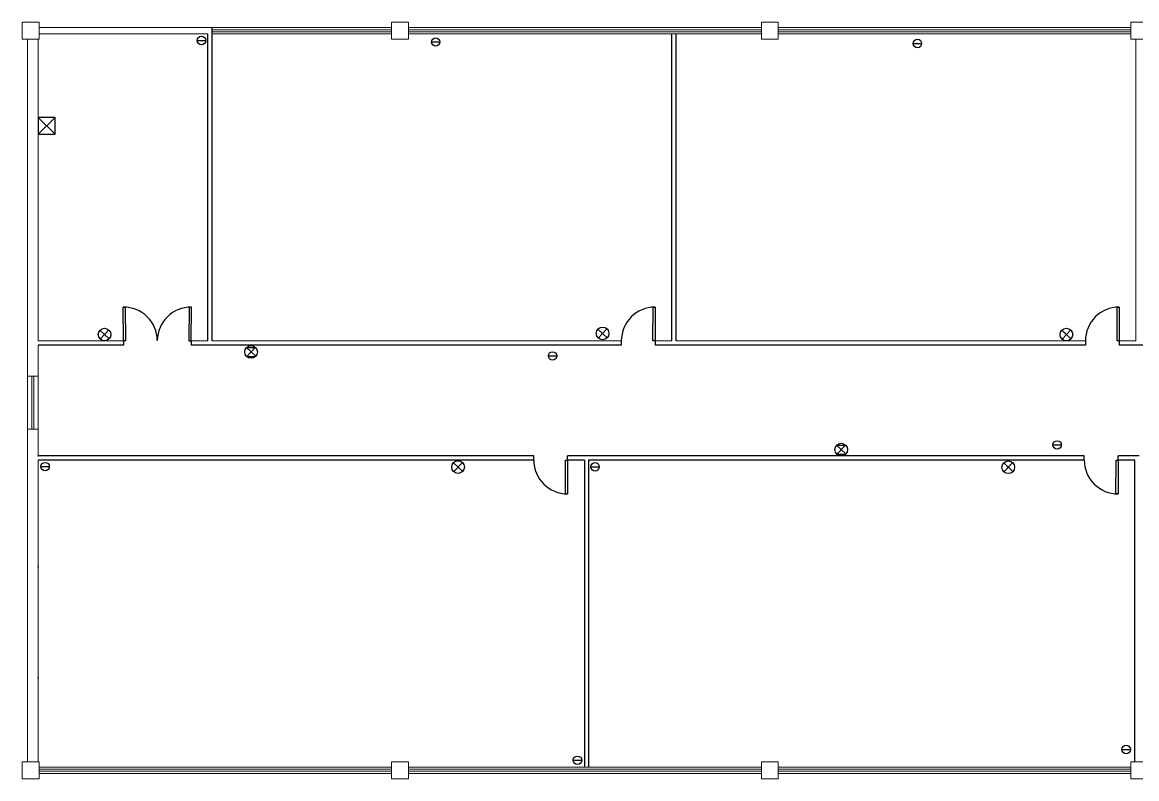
# Model space of a CAD drawing. Header units: millimetres. Extents: x 10.1 to 89.3, y 2.6 to 32.6.
# Drawn here: x 10.07 to 36.48, y 9.77 to 27.71 of the extents above; entities that cross this region are included whole.
import ezdxf

# ---------------------------------------------------------------- set-up
doc = ezdxf.new("R2010")
doc.units = ezdxf.units.MM
doc.layers.add('Detectores', color=102, linetype='Continuous')
doc.layers.add('Incendio', color=10, linetype='Continuous')

msp = doc.modelspace()

# ---------------------------------------------------------------- linework, layer by layer
for p, q in [((14.567, 27.434), (14.567, 27.584)), ((14.467, 20.156), (14.467, 27.434)), ((14.567, 20.156), (14.567, 27.434)), ((25.467, 20.156), (25.467, 27.434)), ((25.567, 20.156), (25.567, 27.434)), ((10.442, 25.055), (10.842, 25.455)), ((10.442, 25.455), (10.842, 25.055)), ((12.467, 20.156), (12.467, 20.056)), ((14.067, 20.156), (14.067, 20.056)), ((24.267, 20.156), (24.267, 20.056)), ((25.067, 20.156), (25.067, 20.056)), ((35.268, 20.156), (35.268, 20.056)), ((36.068, 20.156), (36.068, 20.056)), ((36.468, 20.156), (36.468, 20.156)), ((12.467, 20.056), (10.442, 20.056)), ((24.267, 20.056), (14.067, 20.056)), ((35.268, 20.056), (25.067, 20.056)), ((43.107, 20.056), (36.068, 20.056)), ((22.192, 17.426), (10.442, 17.426)), ((22.192, 17.326), (10.442, 17.326)), ((22.192, 17.326), (22.192, 17.426)), ((22.992, 17.326), (22.992, 17.426)), ((35.243, 17.426), (22.992, 17.426)), ((23.392, 17.326), (22.992, 17.326)), ((23.392, 17.326), (23.392, 10.049)), ((23.492, 17.326), (23.492, 10.049)), ((35.243, 17.326), (23.492, 17.326)), ((35.243, 17.326), (35.243, 17.426)), ((36.543, 17.426), (36.043, 17.426)), ((36.043, 17.326), (36.043, 17.426)), ((36.443, 17.326), (36.043, 17.326)), ((36.443, 10.174), (36.443, 17.326))]:
    msp.add_line(p, q)
at = {"color": 7, "lineweight": 0}
for points in [[(10.066, 27.308), (10.467, 27.308), (10.467, 27.709), (10.066, 27.709), (10.066, 27.308), (10.066, 27.308)], [(10.467, 27.584), (18.821, 27.584)], [(14.567, 27.534), (18.821, 27.534)], [(14.567, 27.484), (18.821, 27.484)], [(18.821, 27.308), (19.222, 27.308), (19.222, 27.709), (18.821, 27.709), (18.821, 27.308), (18.821, 27.308)], [(19.222, 27.584), (27.588, 27.584)], [(19.222, 27.534), (27.588, 27.534)], [(19.222, 27.484), (27.588, 27.484)], [(27.588, 27.308), (27.989, 27.308), (27.989, 27.709), (27.588, 27.709), (27.588, 27.308), (27.588, 27.308)], [(27.989, 27.584), (36.343, 27.584)], [(27.989, 27.534), (36.343, 27.534)], [(27.989, 27.484), (36.343, 27.484)], [(36.343, 27.308), (36.744, 27.308), (36.744, 27.709), (36.343, 27.709), (36.343, 27.308), (36.343, 27.308)], [(10.191, 27.308), (10.191, 17.338), (10.191, 10.174)], [(10.442, 27.308), (10.442, 20.156)], [(10.467, 27.434), (14.467, 27.434)], [(14.567, 27.434), (18.821, 27.434)], [(19.222, 27.434), (27.588, 27.434)], [(27.989, 27.434), (36.343, 27.434)], [(36.468, 27.308), (36.468, 20.156), (36.068, 20.156)], [(10.442, 25.455), (10.442, 25.505)], [(12.467, 20.156), (10.442, 20.156)], [(14.467, 20.156), (14.067, 20.156)], [(24.267, 20.156), (14.567, 20.156)], [(25.467, 20.156), (25.067, 20.156)], [(35.268, 20.156), (25.567, 20.156)], [(10.442, 20.056), (10.442, 17.426)], [(10.442, 18.065), (10.191, 18.065), (10.191, 19.317), (10.442, 19.317), (10.442, 18.065), (10.442, 18.065)], [(10.291, 19.317), (10.291, 18.065)], [(10.341, 19.317), (10.341, 18.065)], [(10.442, 17.326), (10.442, 10.174)], [(10.066, 9.773), (10.467, 9.773), (10.467, 10.174), (10.066, 10.174), (10.066, 9.773), (10.066, 9.773)], [(10.467, 10.049), (18.821, 10.049)], [(18.821, 9.773), (19.222, 9.773), (19.222, 10.174), (18.821, 10.174), (18.821, 9.773), (18.821, 9.773)], [(19.222, 10.049), (27.588, 10.049)], [(27.588, 9.773), (27.989, 9.773), (27.989, 10.174), (27.588, 10.174), (27.588, 9.773), (27.588, 9.773)], [(27.989, 10.049), (36.343, 10.049)], [(36.343, 9.773), (36.744, 9.773), (36.744, 10.174), (36.343, 10.174), (36.343, 9.773), (36.343, 9.773)], [(10.467, 9.999), (18.821, 9.999)], [(10.467, 9.949), (18.821, 9.949)], [(10.467, 9.899), (18.821, 9.899)], [(19.222, 9.999), (27.588, 9.999)], [(19.222, 9.949), (27.588, 9.949)], [(19.222, 9.899), (27.588, 9.899)], [(27.989, 9.999), (36.343, 9.999)], [(27.989, 9.949), (36.343, 9.949)], [(27.989, 9.899), (36.343, 9.899)]]:
    msp.add_lwpolyline(points, dxfattribs=at)
msp.add_lwpolyline([(10.442, 25.055), (10.842, 25.055), (10.842, 25.455), (10.442, 25.455)], close=True)
for points in [[(12.467, 20.156), (12.458, 20.956), (12.508, 20.957), (12.516, 20.157), (12.467, 20.156)], [(14.067, 20.156), (14.075, 20.956), (14.025, 20.957), (14.017, 20.157), (14.067, 20.156)], [(25.067, 20.956), (25.067, 20.156), (25.017, 20.156), (25.018, 20.956), (25.067, 20.956)], [(36.068, 20.956), (36.068, 20.156), (36.018, 20.156), (36.019, 20.956), (36.068, 20.956)], [(22.992, 17.326), (22.992, 16.526), (22.942, 16.526), (22.943, 17.326), (22.992, 17.326)], [(36.043, 17.326), (36.043, 16.526), (35.993, 16.526), (35.994, 17.326), (36.043, 17.326)]]:
    msp.add_lwpolyline(points)
for centre, start, end in [((12.467, 20.156), 0.6298, 90.6298), ((14.067, 20.156), 89.3702, 179.3702), ((25.067, 20.156), 90, 180), ((36.068, 20.156), 90, 180), ((22.992, 17.326), 180, 270), ((36.043, 17.326), 179.9971, 270)]:
    msp.add_arc(centre, 0.8, start, end)
for p in [(10.442, 17.426), (10.442, 14.796), (10.442, 12.166)]:
    msp.add_point(p)
at = {"layer": 'Detectores'}
for p, q in [((14.215, 27.278), (14.415, 27.278)), ((19.766, 27.242), (19.966, 27.242)), ((31.185, 27.205), (31.385, 27.205)), ((22.537, 19.798), (22.737, 19.798)), ((34.498, 17.687), (34.698, 17.687)), ((10.507, 17.173), (10.707, 17.173)), ((23.545, 17.168), (23.745, 17.168)), ((36.136, 10.467), (36.336, 10.467)), ((23.129, 10.21), (23.329, 10.21))]:
    msp.add_line(p, q, dxfattribs=at)
for centre in [(14.315, 27.278), (19.866, 27.242), (31.285, 27.205), (22.637, 19.798), (34.598, 17.687), (10.607, 17.173), (23.645, 17.168), (23.229, 10.21), (36.236, 10.467)]:
    msp.add_circle(centre, 0.1, dxfattribs=at)
at = {"layer": 'Incendio'}
for p, q in [((12.015, 20.306), (11.905, 20.409)), ((11.905, 20.409), (12.124, 20.203)), ((11.912, 20.197), (12.118, 20.415)), ((23.822, 20.332), (23.713, 20.435)), ((23.713, 20.435), (23.931, 20.229)), ((23.72, 20.221), (23.926, 20.439)), ((34.817, 20.306), (34.708, 20.409)), ((34.708, 20.409), (34.926, 20.203)), ((34.714, 20.197), (34.92, 20.415)), ((15.49, 19.893), (15.381, 19.996)), ((15.381, 19.996), (15.6, 19.79)), ((15.381, 19.996), (15.593, 19.996)), ((15.387, 19.784), (15.593, 20.002)), ((15.392, 19.784), (15.598, 19.784)), ((29.479, 17.576), (29.369, 17.679)), ((29.369, 17.679), (29.588, 17.473)), ((29.369, 17.679), (29.581, 17.679)), ((29.376, 17.467), (29.581, 17.685)), ((29.376, 17.467), (29.582, 17.467)), ((20.397, 17.164), (20.287, 17.267)), ((20.287, 17.267), (20.506, 17.061)), ((20.294, 17.055), (20.499, 17.273)), ((33.44, 17.157), (33.331, 17.26)), ((33.331, 17.26), (33.549, 17.055)), ((33.337, 17.048), (33.543, 17.267))]:
    msp.add_line(p, q, dxfattribs=at)
for centre in [(12.015, 20.306), (23.822, 20.332), (34.817, 20.306), (15.49, 19.893), (29.479, 17.576), (20.397, 17.164), (33.44, 17.157)]:
    msp.add_circle(centre, 0.15, dxfattribs=at)

doc.saveas('drawing.dxf')
